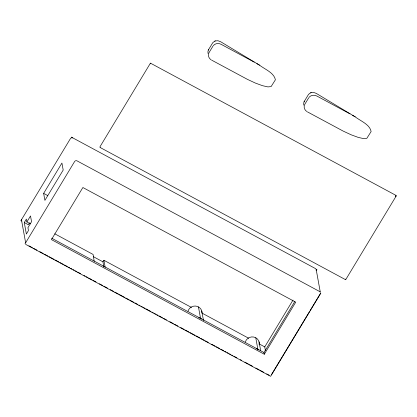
<?xml version="1.0" encoding="UTF-8"?>
<svg xmlns="http://www.w3.org/2000/svg" width="417" height="417" viewBox="0 0 417 417"><rect width="100%" height="100%" fill="white"/><g stroke="black" fill="none" stroke-linecap="round" stroke-linejoin="round"><path stroke-width="0.63" d="M396.145 196.068L396.046 195.427L150.438 63.144L99.95 146.815L100.08 147.451M208.391 49.957L207.968 51.286L208.005 53.392M304.134 101.68L303.712 103.009L303.748 105.11M20.85 220.765L21.705 219.368M25.724 242.908A1.897 1.804 -10.3 0 1 25.802 242.506L74.554 161.619A1.897 1.804 -10.3 0 1 75.31 160.915M208.604 49.55L212.826 42.607L214.833 41.116M304.347 101.274L308.57 94.331L310.576 92.835M208.318 50.097L208.672 49.42M304.061 101.821L304.415 101.143M21.804 219.186L70.384 138.668A1.897 1.804 -10.3 0 1 72.584 137.818L72.782 137.886M26.891 221.948L30.509 215.949L31.551 221.688L27.934 227.687L28.455 230.554L26.36 234.031L24.275 222.553L26.37 219.081L26.891 221.948L30.472 223.877M43.639 193.373L61.924 163.063L63.196 170.063L44.911 200.374L43.639 193.373L47.731 195.578M29.565 222.772L28.366 224.758L24.275 222.553M212.92 46.178L209.11 52.49C207.577 54.924 208.677 58.276 211.023 59.756M103.864 266.89L102.947 261.845L103.901 260.265L191.481 307.433M308.663 97.896L304.853 104.214C303.321 106.648 304.42 109.999 306.766 111.48M265.441 350.723L264.748 346.897L292.989 300.094M264.305 354.257L295.736 302.163L82.874 187.514L51.442 239.613L264.305 354.257L263.992 352.537L294.756 301.548M309.44 311.671L271.582 374.419A1.897 1.804 -10.3 0 1 271.331 374.747M310.112 310.561L319.829 294.459M320.809 293.187L270.649 376.322L25.599 244.336M395.373 196.543L396.046 195.427M100.143 147.498L345.672 279.739L396.108 196.146M25.02 243.71L25.802 242.506M316.164 270.581L316.946 269.377M213.269 45.661C215.094 43.342 218.617 42.93 221.13 44.322L254.214 62.143M309.013 97.385C310.837 95.06 314.361 94.654 316.873 96.046L349.957 113.862M215.37 40.923L217.945 40.741L220.557 41.674L259.489 65.141C264.712 69.253 274.136 72.709 275.387 79.819L271.102 86.585L267.954 86.908L262.517 85.694L255.397 83.077L247.396 79.35L211.607 60.111M311.113 92.642L313.688 92.459L316.3 93.398L355.232 116.864C360.455 120.977 369.879 124.433 371.13 131.543L366.845 138.308L363.697 138.632L358.26 137.417L351.14 134.795L343.139 131.068L307.35 111.834M214.776 41.137L215.417 40.908M310.519 92.861L311.16 92.626M72.975 137.975L315.309 268.496A1.897 1.804 -10.3 0 1 316.216 270.383M54.778 233.807L93.09 254.443L94.206 261.308M201.781 312.985L248.72 338.265M259.025 343.817L264.748 346.897M93.278 256.637L102.947 261.845M51.703 238.201L263.992 352.537M28.95 245.827L32.385 247.682M33.532 248.297L36.972 250.148M39.834 251.691L43.274 253.541M44.416 254.162L47.856 256.012M49.003 256.627L54.158 259.405M55.305 260.02L58.74 261.876M59.886 262.491L63.321 264.342M64.468 264.962L67.335 266.505M68.482 267.12L69.623 267.735M70.77 268.355L71.917 268.97M73.064 269.585L74.21 270.206M75.352 270.821L76.499 271.441M77.645 272.056L80.512 273.599M83.947 275.449L85.094 276.07M86.241 276.685L87.388 277.3M88.529 277.92L91.969 279.771M93.116 280.386L95.978 281.928M99.418 283.784L102.853 285.635M104 286.25L107.435 288.1M110.302 289.643L113.737 291.493M114.883 292.114L118.324 293.964M119.465 294.579L124.626 297.357M125.767 297.978L129.207 299.828M130.354 300.443L133.789 302.294M134.936 302.914L137.798 304.457M138.944 305.072L140.091 305.687M141.238 306.307L142.385 306.922M143.531 307.543L144.673 308.158M145.82 308.773L150.975 311.551M152.122 312.171L153.268 312.786M154.415 313.402L155.562 314.022M156.703 314.637L157.85 315.257M158.997 315.872L162.432 317.723M163.579 318.343L166.446 319.881M169.881 321.736L173.321 323.587M174.468 324.202L177.903 326.052M180.769 327.595L184.205 329.451M185.351 330.066L188.786 331.916M189.933 332.537L195.088 335.31M196.235 335.93L199.675 337.78M200.817 338.396L204.257 340.246M205.404 340.866L208.265 342.409M211.706 344.26L215.141 346.11M216.287 346.73L219.723 348.581M220.869 349.196L223.736 350.739M224.883 351.359L226.024 351.974M227.171 352.589L228.318 353.209M229.465 353.824L230.611 354.44M231.753 355.06L232.9 355.675M234.046 356.295L236.913 357.838M240.348 359.689L241.495 360.304M244.93 362.154L248.37 364.01M249.517 364.625L252.379 366.168M255.819 368.018L259.254 369.869M260.401 370.489L263.836 372.339M266.703 373.882L268.991 375.118A1.897 1.804 -10.3 0 0 269.184 375.206M71.333 137.089L72.584 137.818M352.631 115.342L355.232 116.864M256.888 63.619L259.489 65.141M150.558 63.796L150.438 63.144M345.563 279.098L345.672 279.724M316.232 269.778L320.282 292.088M259.061 341.831L260.682 350.754M255.767 337.76L257.852 349.232M201.75 310.962L203.491 320.527M198.456 306.891L200.541 318.364M103.901 260.265L105.162 267.208M21.564 220.364L25.619 242.673M320.386 293.333A1.897 1.804 -10.3 0 1 320.162 293.902M320.204 292.155A1.897 1.804 -10.3 0 0 319.479 291.441L77.145 160.92A1.897 1.804 -10.3 0 0 75.706 160.759M21.872 221.109A1.897 1.804 -10.3 0 1 21.632 219.561M256.142 348.576A7.115 6.771 -10.3 0 1 258.863 349.894M198.831 317.712A7.115 6.771 -10.3 0 1 201.557 319.031M245.337 342.013A7.115 6.771 -10.3 0 1 253.755 337.035A7.115 6.771 -10.3 0 1 259.186 344.76M188.031 311.15A7.115 6.771 -10.3 0 1 195.834 306.078A7.115 6.771 -10.3 0 1 201.99 312.714"/></g></svg>
